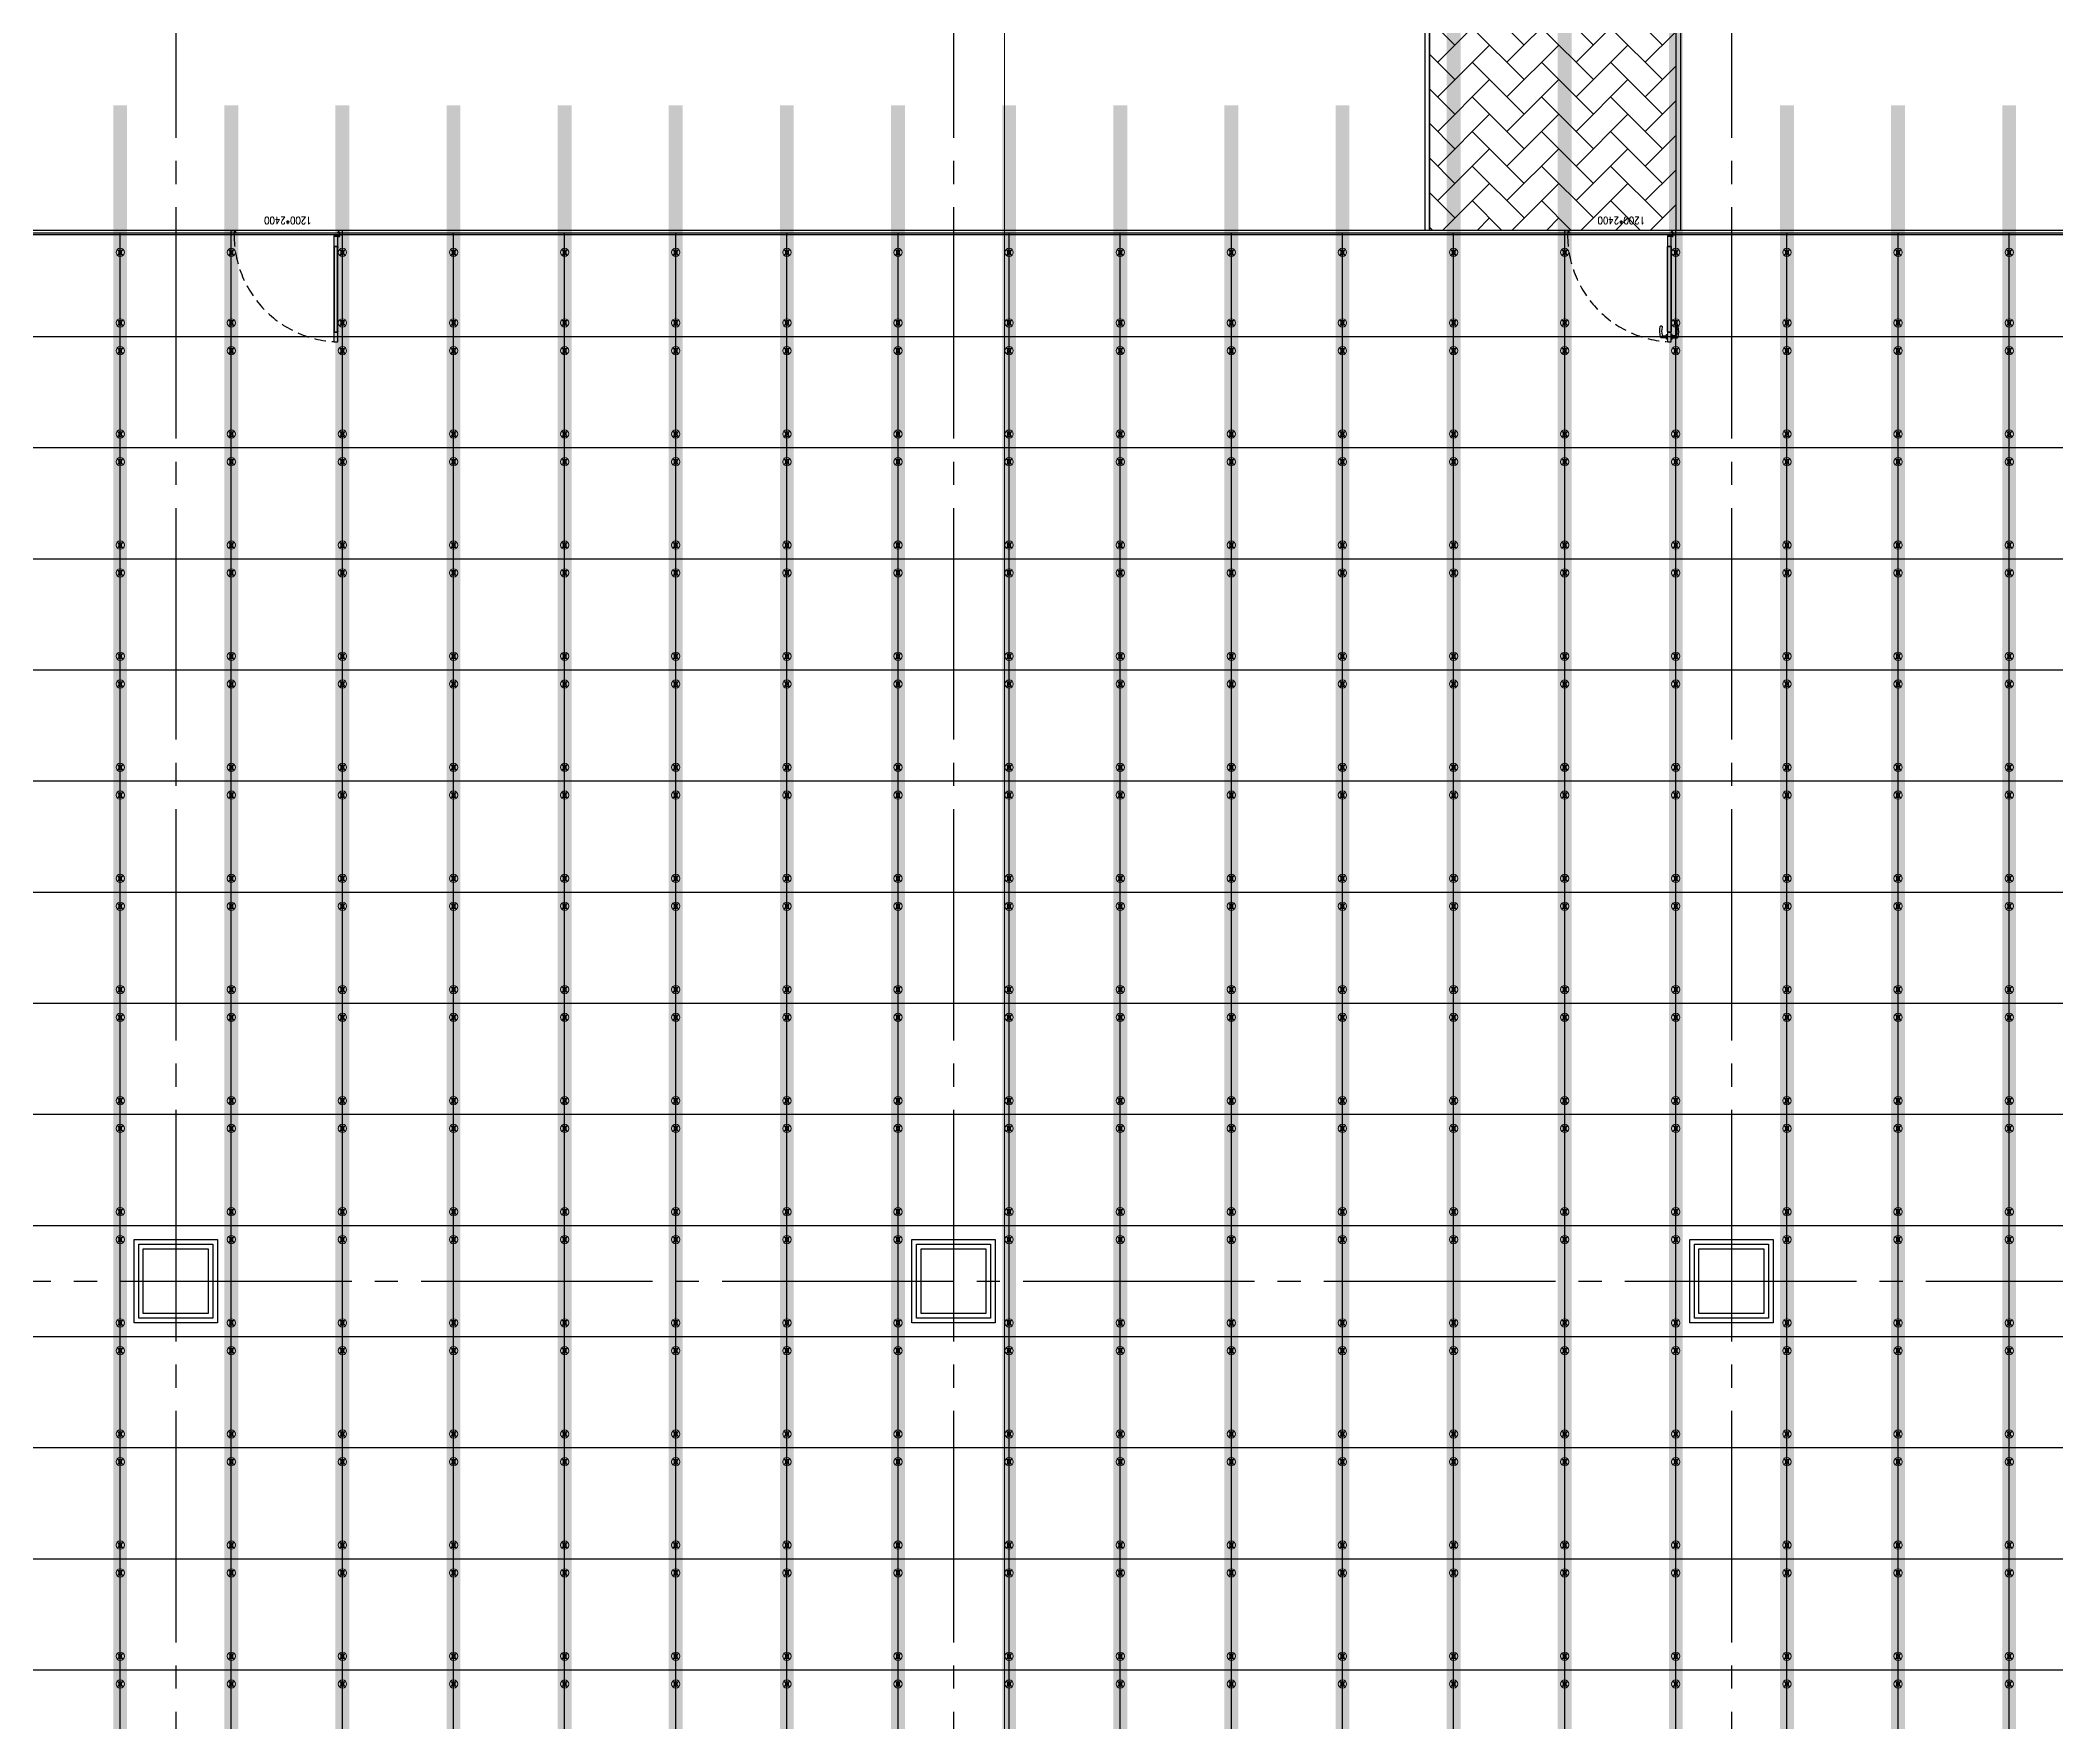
# Model space of a CAD drawing. Header units: millimetres. Extents: x -960 to 41501, y -1010 to 11880.
# Drawn here: x 10894 to 13070, y 7024 to 8840 of the extents above; entities that cross this region are included whole.
import ezdxf
from ezdxf.enums import TextEntityAlignment as Align

# ---------------------------------------------------------------- set-up
doc = ezdxf.new("R2010")
doc.units = ezdxf.units.MM
doc.header["$LTSCALE"] = 100
doc.linetypes.add('188K-SM-03-F10-ARCH-PA-Y2257103$0$AP5A-SM-03-F20-ARCH-PA-Y2230801+Y2230803$0$ALL-PA-TXT-Y2221201$0$DASHED', pattern=[19.05, 12.7, -6.35])
doc.linetypes.add('X-S-FAB-L10$0$COL-CEN-LIN', pattern=[3.25, 2.5, -0.25, 0.25, -0.25])
for name, color, linetype in [('0-XREF', 7, 'Continuous'), ('188K-SM-03-F10-ARCH-CEIL-Y2257103$0$K-CEIL-4.2', 6, 'Continuous'), ('188K-SM-03-F10-ARCH-CEIL-Y2257103$0$K-CEIL-4.2-AREA', 6, 'Continuous'), ('188K-SM-03-F10-ARCH-CEIL-Y2257103$0$K-庫板天花-2.4', 151, 'Continuous'), ('188K-SM-03-F10-ARCH-CEIL-Y2257103$0$K-鋼構', 111, 'Continuous'), ('188K-SM-03-F10-ARCH-PA-Y2257103$0$K-Door', 53, 'Continuous'), ('188K-SM-03-F10-ARCH-PA-Y2257103$0$K-P1S-2.5-單抗', 53, 'Continuous'), ('188K-SM-03-F10-ARCH-PA-Y2257103$0$K-P1S-4.2-單抗', 53, 'Continuous'), ('X-S-FAB-L10$0$0-DIM-TXT', 8, 'Continuous'), ('X-S-FAB-L10$0$BLOCK', 8, 'Continuous'), ('X-S-FAB-L10$0$CCL', 8, 'X-S-FAB-L10$0$COL-CEN-LIN'), ('X-S-FAB-L10$0$COL-S', 8, 'Continuous'), ('X-S-FAB-L10$0$S-FNDN', 8, 'Continuous')]:
    doc.layers.add(name, color=color, linetype=linetype)
doc.layers.add('188K-SM-03-F10-ARCH-CEIL-Y2257103$0$K-吊點-標準', color=6, linetype='Continuous', lineweight=9)
doc.styles.add('188K-SM-03-F10-ARCH-PA-Y2257103$0$AP5A-SM-03-F20-ARCH-PA-Y2230801+Y2230803$0$ALL-PA-TXT-Y2221201$0$Standard', font='txt.shx', dxfattribs={"bigfont": 'chineset.shx'})
doc.styles.add('X-S-FAB-L10$0$CHINA', font='simplex.shx', dxfattribs={"width": 0.75, "bigfont": 'chineset.shx'})
doc.styles.add('X-S-FAB-L10$0$Standard', font='', dxfattribs={"width": 0.8})
doc.styles.add('X-S-FAB-L10$0$TG_NOTE_TEXT', font='simplex.shx', dxfattribs={"width": 0.75, "bigfont": 'chineset.shx'})
doc.styles.get('X-S-FAB-L10$0$Standard').set_extended_font_data('Microsoft JhengHei')

# ---------------------------------------------------------------- blocks, each defined once
blk = doc.blocks.new('X-S-FAB-L10$0$FAB2-L05')
at = {"layer": 'X-S-FAB-L10$0$CCL'}
for p, q in [((-15120, 11005), (-15120, 0)), ((-14280, 11005), (-14280, 0)), ((-13440, 11005), (-13440, 0)), ((-26880, 8220), (1210, 8220))]:
    blk.add_line(p, q, dxfattribs=at)
at = {"layer": 'X-S-FAB-L10$0$COL-S'}
for points in [[(-15155, 8255), (-15085, 8255), (-15085, 8185), (-15155, 8185)], [(-14315, 8255), (-14245, 8255), (-14245, 8185), (-14315, 8185)], [(-13475, 8255), (-13405, 8255), (-13405, 8185), (-13475, 8185)]]:
    blk.add_lwpolyline(points, close=True, dxfattribs=at)
blk = doc.blocks.new('X-S-FAB-L10')
at = {"layer": 'X-S-FAB-L10$0$COL-S'}
for p, q in [((11005, 7535), (11075, 7535)), ((11005, 7465), (11005, 7535)), ((11075, 7535), (11075, 7465)), ((11845, 7535), (11915, 7535)), ((11845, 7465), (11845, 7535)), ((11915, 7535), (11915, 7465)), ((12685, 7535), (12755, 7535)), ((12685, 7465), (12685, 7535)), ((12755, 7535), (12755, 7465)), ((11075, 7465), (11005, 7465)), ((11915, 7465), (11845, 7465)), ((12755, 7465), (12685, 7465))]:
    blk.add_line(p, q, dxfattribs=at)
at = {"layer": 'X-S-FAB-L10$0$S-FNDN', "lineweight": 0, "flags": 128}
for points in [[(11935, 9055), (4350, 9055), (4350, 7470), (9330, 7470), (9330, -55), (11935, -55), (11935, 4530), (11070, 4530), (11070, 5003), (11935, 5003)], [(11070, 4530), (11935, 4530), (11935, -55), (12665, -55), (12665, -270), (15175, -270), (15175, -55), (15905, -55), (15905, 4530), (16672.5, 4530), (16672.5, 5003), (15905, 5003), (15905, 9055), (11935, 9055), (11935, 5003), (11070, 5003)]]:
    blk.add_lwpolyline(points, close=True, dxfattribs=at)
at = {"layer": 'X-S-FAB-L10$0$BLOCK'}
blk.add_blockref('X-S-FAB-L10$0$FAB2-L05', (26160, -720), dxfattribs=at)
at = {"style": 'X-S-FAB-L10$0$TG_NOTE_TEXT', "width": 0.5, "flags": 1}
for p in [(7463.3, 9020), (18268.3, 8649), (11197.8, 4800.2), (16485.8, 4800.2), (25420.3, 2635), (13360, 320, 0), (7463.3, -33.3)]:
    blk.add_attdef('WH', text='', height=20, dxfattribs=at).set_placement(p, align=Align.BOTTOM_LEFT)
at = {"width": 0.5}
for style, p in [('X-S-FAB-L10$0$TG_NOTE_TEXT', (7585, 9020)), ('X-S-FAB-L10$0$TG_NOTE_TEXT', (18390, 8649)), ('X-S-FAB-L10$0$TG_NOTE_TEXT', (11117.5, 4813.5)), ('X-S-FAB-L10$0$TG_NOTE_TEXT', (16607.5, 4813.5)), ('X-S-FAB-L10$0$TG_NOTE_TEXT', (25350, 2635)), ('X-S-FAB-L10$0$Standard', (13129.4, 325, 0)), ('X-S-FAB-L10$0$TG_NOTE_TEXT', (7585, -20))]:
    blk.add_attdef('DESC', text='', height=10, dxfattribs=dict(at, style=style)).set_placement(p, align=Align.BOTTOM_LEFT)
for tag, style, p in [('TYPE', 'X-S-FAB-L10$0$TG_NOTE_TEXT', (7619.3, 9020)), ('NO', 'X-S-FAB-L10$0$TG_NOTE_TEXT', (7650.1, 9020)), ('TYPE', 'X-S-FAB-L10$0$TG_NOTE_TEXT', (18424.2, 8649)), ('NO', 'X-S-FAB-L10$0$TG_NOTE_TEXT', (18455, 8649)), ('NO', 'X-S-FAB-L10$0$TG_NOTE_TEXT', (11088.6, 4813.5)), ('TYPE', 'X-S-FAB-L10$0$TG_NOTE_TEXT', (11151.8, 4813.5)), ('TYPE', 'X-S-FAB-L10$0$TG_NOTE_TEXT', (16641.8, 4813.5)), ('NO', 'X-S-FAB-L10$0$TG_NOTE_TEXT', (16672.6, 4813.5)), ('NO', 'X-S-FAB-L10$0$TG_NOTE_TEXT', (25313, 2635)), ('TYPE', 'X-S-FAB-L10$0$TG_NOTE_TEXT', (25350, 2635)), ('NO', 'X-S-FAB-L10$0$Standard', (13100, 320, 0)), ('TYPE', 'X-S-FAB-L10$0$Standard', (13129.4, 320, 0)), ('TYPE', 'X-S-FAB-L10$0$TG_NOTE_TEXT', (7619.3, -20)), ('NO', 'X-S-FAB-L10$0$TG_NOTE_TEXT', (7650.1, -20))]:
    blk.add_attdef(tag, text='', height=10, dxfattribs=dict(at, style=style)).set_placement(p, align=Align.BOTTOM_RIGHT)
at = {"style": 'X-S-FAB-L10$0$TG_NOTE_TEXT', "width": 0.5, "flags": 1}
for rotation, p in [(180, (43, 7480)), (180, (943, 7480)), (90, (24310, 3717.8)), (270, (17080, 1711.7))]:
    blk.add_attdef('WH', text='', height=20, rotation=rotation, dxfattribs=at).set_placement(p, align=Align.BOTTOM_LEFT)
at = {"width": 0.5}
for rotation, style, p in [(180, 'X-S-FAB-L10$0$Standard', (317.6, 7480)), (180, 'X-S-FAB-L10$0$Standard', (1217.6, 7480)), (90, 'X-S-FAB-L10$0$TG_NOTE_TEXT', (24310, 3647.5)), (270, 'X-S-FAB-L10$0$TG_NOTE_TEXT', (17080, 1605))]:
    blk.add_attdef('DESC', text='', height=10, rotation=rotation, dxfattribs=dict(at, style=style)).set_placement(p, align=Align.BOTTOM_LEFT)
for tag, rotation, style, p in [('TYPE', 180, 'X-S-FAB-L10$0$Standard', (317.6, 7480)), ('NO', 180, 'X-S-FAB-L10$0$Standard', (347, 7480)), ('TYPE', 180, 'X-S-FAB-L10$0$Standard', (1217.6, 7480)), ('NO', 180, 'X-S-FAB-L10$0$Standard', (1247, 7480)), ('TYPE', 90, 'X-S-FAB-L10$0$TG_NOTE_TEXT', (24310, 3647.5)), ('NO', 90, 'X-S-FAB-L10$0$TG_NOTE_TEXT', (24310, 3610.5)), ('TYPE', 270, 'X-S-FAB-L10$0$TG_NOTE_TEXT', (17080, 1605)), ('NO', 270, 'X-S-FAB-L10$0$TG_NOTE_TEXT', (17080, 1573))]:
    blk.add_attdef(tag, text='', height=10, rotation=rotation, dxfattribs=dict(at, style=style)).set_placement(p, align=Align.BOTTOM_RIGHT)
at = {"layer": 'X-S-FAB-L10$0$0-DIM-TXT', "style": 'X-S-FAB-L10$0$CHINA', "width": 0.75}
for p in [(667.4, 7855.1, -2689.4), (22627.4, 6728.8), (25644.7, 6728.8), (24778.8, 5569.1), (1118.3, 4980), (417.8, 4594.6), (23874.8, 4355), (22927.4, 4330.1), (23749.9, 3901.4), (417.8, 3765.2), (1118.3, 3730), (417.8, 3115.8), (536.9, 2227.8), (16909, 1782.7), (888.4, 880.5), (16977.4, 750), (18878.8, 750), (25641.2, 553.2), (21364, 526.9)]:
    blk.add_attdef('HIG', text='', height=80, dxfattribs=at).set_placement(p, align=Align.MIDDLE_LEFT)
blk = doc.blocks.new('188K-SM-03-F10-ARCH-CEIL-Y2257103$0$A$C2CA95053')
h = blk.add_hatch(color=256)
edge = h.paths.add_edge_path()
edge.add_arc((0, 0), 0.5, 0, 360)
for p, q in [((3.2, 3.2), (-3.2, -3.2)), ((3.2, -3.2), (-3.2, 3.2))]:
    blk.add_line(p, q)
blk.add_lwpolyline([(-1.6, 2.5), (-1.6, -2.5), (1.6, -2.5), (1.6, 2.5)], close=True)
for radius in [4.5, 0.5]:
    blk.add_circle((0, 0), radius)
blk = doc.blocks.new('188K-SM-03-F10-ARCH-CEIL-Y2257103$0$天花板吊點-附調整片 - 3_8_螺桿吊架 100 mm 高調整片-V1-1FL')
blk.add_blockref('188K-SM-03-F10-ARCH-CEIL-Y2257103$0$A$C2CA95053', (0, 0))
blk = doc.blocks.new('188K-SM-03-F10-ARCH-CEIL-Y2257103')
at = {"layer": '188K-SM-03-F10-ARCH-CEIL-Y2257103$0$K-庫板天花-2.4'}
h = blk.add_hatch(dxfattribs=at)
h.set_pattern_fill('AR-HBONE', color=256, scale=0.26)
h.paths.add_polyline_path([(12394, 9025), (12660, 9025), (12660, 8635), (12394, 8635)])
at = {"layer": '188K-SM-03-F10-ARCH-CEIL-Y2257103$0$K-CEIL-4.2'}
for p, q in [((10980, 312.7), (10980, 8632.2)), ((11100, 4843.5), (11100, 8632.2)), ((11220, 4843.5), (11220, 8632.2)), ((11340, 4843.5), (11340, 8632.2)), ((11460, 4843.5), (11460, 8632.2)), ((11580, 4843.5), (11580, 8632.2)), ((11700, 4843.5), (11700, 8632.2)), ((11820, 312.7), (11820, 8632.2)), ((11940, 312.7), (11940, 8632.2)), ((12060, 312.7), (12060, 8632.2)), ((12180, 312.7), (12180, 8632.2)), ((12300, 312.7), (12300, 8632.2)), ((12420, 312.7), (12420, 8632.2)), ((12540, 312.7), (12540, 8632.2)), ((12660, 312.7), (12660, 8632.2)), ((12780, 312.7), (12780, 8632.2)), ((12900, 312.7), (12900, 8632.2)), ((13020, 312.7), (13020, 8632.2)), ((19317.2, 8520), (1767.7, 8520)), ((19317.2, 8400), (1767.7, 8400)), ((19317.2, 8280), (1847.7, 8280)), ((19314.7, 8160), (1847.7, 8160)), ((19314.7, 8040), (1847.7, 8040)), ((19314.7, 7920), (1847.7, 7920)), ((19314.7, 7800), (1847.7, 7800)), ((19314.7, 7680), (1847.7, 7680)), ((19314.7, 7560), (1847.7, 7560)), ((19317.2, 7440), (1847.7, 7440)), ((19317.2, 7320), (1847.7, 7320)), ((21180, 7200), (1847.7, 7200)), ((21180, 7080), (1847.7, 7080))]:
    blk.add_line(p, q, dxfattribs=at)
at = {"layer": '188K-SM-03-F10-ARCH-CEIL-Y2257103$0$K-CEIL-4.2-AREA', "elevation": 0}
blk.add_lwpolyline([(16747.2, 312.7), (14882.2, 312.7), (14882.2, 42.7), (14157.7, 42.7), (14157.7, 312.7), (1847.7, 312.7), (1847.7, 8305.8), (1767.7, 8305.8), (1767.7, 8632.2), (17592.2, 8632.2)], dxfattribs=at)
at = {"layer": '188K-SM-03-F10-ARCH-CEIL-Y2257103$0$K-CEIL-4.2-AREA'}
for points in [[(11005, 7535), (11075, 7535), (11075, 7465), (11005, 7465)], [(11845, 7535), (11915, 7535), (11915, 7465), (11845, 7465)], [(12685, 7535), (12755, 7535), (12755, 7465), (12685, 7465)]]:
    blk.add_lwpolyline(points, close=True, dxfattribs=at)
at = {"layer": '188K-SM-03-F10-ARCH-CEIL-Y2257103$0$K-庫板天花-2.4', "elevation": 0}
blk.add_lwpolyline([(12394, 9025), (12660, 9025), (12660, 8635), (12394, 8635)], close=True, dxfattribs=at)
at = {"layer": '188K-SM-03-F10-ARCH-CEIL-Y2257103$0$K-鋼構', "const_width": 15, "elevation": 0}
for points in [[(12420, 9007.5), (12420, 230)], [(12540, 9007.5), (12540, 230)], [(12660, 9007.5), (12660, 230)], [(10980, 8769.9), (10980, 230)], [(11100, 8769.9), (11100, 4843.5)], [(11220, 8769.9), (11220, 4843.5)], [(11340, 8769.9), (11340, 4843.5)], [(11460, 8769.9), (11460, 4843.5)], [(11580, 8769.9), (11580, 4843.5)], [(11700, 8769.9), (11700, 4843.5)], [(11820, 8769.9), (11820, 230)], [(11940, 8769.9), (11940, 230)], [(12060, 8769.9), (12060, 230)], [(12180, 8769.9), (12180, 230)], [(12300, 8769.9), (12300, 230)], [(12780, 8769.9), (12780, 230)], [(12900, 8769.9), (12900, 230)], [(13020, 8769.9), (13020, 310)]]:
    blk.add_lwpolyline(points, dxfattribs=at)
at = {"layer": '188K-SM-03-F10-ARCH-CEIL-Y2257103$0$K-吊點-標準', "color": 170, "lineweight": 18, "rotation": 179.9999999999997}
for p in [(10980, 8611.2), (11100, 8611.2), (11220, 8611.2), (11340, 8611.2), (11460, 8611.2), (11580, 8611.2), (11700, 8611.2), (11820, 8611.2), (11940, 8611.2), (12060, 8611.2), (12180, 8611.2), (12300, 8611.2), (12420, 8611.2), (12540, 8611.2), (12660, 8611.2), (12780, 8611.2), (12900, 8611.2), (13020, 8611.2), (10980, 8535), (11100, 8535), (11220, 8535), (11340, 8535), (11460, 8535), (11580, 8535), (11700, 8535), (11820, 8535), (11940, 8535), (12060, 8535), (12180, 8535), (12300, 8535), (12420, 8535), (12540, 8535), (12660, 8535), (12780, 8535), (12900, 8535), (13020, 8535), (10980, 8505), (11100, 8505), (11220, 8505), (11340, 8505), (11460, 8505), (11580, 8505), (11700, 8505), (11820, 8505), (11940, 8505), (12060, 8505), (12180, 8505), (12300, 8505), (12420, 8505), (12540, 8505), (12660, 8505), (12780, 8505), (12900, 8505), (13020, 8505), (10980, 8415), (11100, 8415), (11220, 8415), (11340, 8415), (11460, 8415), (11580, 8415), (11700, 8415), (11820, 8415), (11940, 8415), (12060, 8415), (12180, 8415), (12300, 8415), (12420, 8415), (12540, 8415), (12660, 8415), (12780, 8415), (12900, 8415), (13020, 8415), (10980, 8385), (11100, 8385), (11220, 8385), (11340, 8385), (11460, 8385), (11580, 8385), (11700, 8385), (11820, 8385), (11940, 8385), (12060, 8385), (12180, 8385), (12300, 8385), (12420, 8385), (12540, 8385), (12660, 8385), (12780, 8385), (12900, 8385), (13020, 8385), (10980, 8295), (11100, 8295), (11220, 8295), (11340, 8295), (11460, 8295), (11580, 8295), (11700, 8295), (11820, 8295), (11940, 8295), (12060, 8295), (12180, 8295), (12300, 8295), (12420, 8295), (12540, 8295), (12660, 8295), (12780, 8295), (12900, 8295), (13020, 8295), (10980, 8265), (11100, 8265), (11220, 8265), (11340, 8265), (11460, 8265), (11580, 8265), (11700, 8265), (11820, 8265), (11940, 8265), (12060, 8265), (12180, 8265), (12300, 8265), (12420, 8265), (12540, 8265), (12660, 8265), (12780, 8265), (12900, 8265), (13020, 8265), (10980, 8175), (11100, 8175), (11220, 8175), (11340, 8175), (11460, 8175), (11580, 8175), (11700, 8175), (11820, 8175), (11940, 8175), (12060, 8175), (12180, 8175), (12300, 8175), (12420, 8175), (12540, 8175), (12660, 8175), (12780, 8175), (12900, 8175), (13020, 8175), (10980, 8145), (11100, 8145), (11220, 8145), (11340, 8145), (11460, 8145), (11580, 8145), (11700, 8145), (11820, 8145), (11940, 8145), (12060, 8145), (12180, 8145), (12300, 8145), (12420, 8145), (12540, 8145), (12660, 8145), (12780, 8145), (12900, 8145), (13020, 8145), (10980, 8055), (11100, 8055), (11220, 8055), (11340, 8055), (11460, 8055), (11580, 8055), (11700, 8055), (11820, 8055), (11940, 8055), (12060, 8055), (12180, 8055), (12300, 8055), (12420, 8055), (12540, 8055), (12660, 8055), (12780, 8055), (12900, 8055), (13020, 8055), (10980, 8025), (11100, 8025), (11220, 8025), (11340, 8025), (11460, 8025), (11580, 8025), (11700, 8025), (11820, 8025), (11940, 8025), (12060, 8025), (12180, 8025), (12300, 8025), (12420, 8025), (12540, 8025), (12660, 8025), (12780, 8025), (12900, 8025), (13020, 8025), (10980, 7935), (11100, 7935), (11220, 7935), (11340, 7935), (11460, 7935), (11580, 7935), (11700, 7935), (11820, 7935), (11940, 7935), (12060, 7935), (12180, 7935), (12300, 7935), (12420, 7935), (12540, 7935), (12660, 7935), (12780, 7935), (12900, 7935), (13020, 7935), (10980, 7905), (11100, 7905), (11220, 7905), (11340, 7905), (11460, 7905), (11580, 7905), (11700, 7905), (11820, 7905), (11940, 7905), (12060, 7905), (12180, 7905), (12300, 7905), (12420, 7905), (12540, 7905), (12660, 7905), (12780, 7905), (12900, 7905), (13020, 7905), (10980, 7815), (11100, 7815), (11220, 7815), (11340, 7815), (11460, 7815), (11580, 7815), (11700, 7815), (11820, 7815), (11940, 7815), (12060, 7815), (12180, 7815), (12300, 7815), (12420, 7815), (12540, 7815), (12660, 7815), (12780, 7815), (12900, 7815), (13020, 7815), (10980, 7785), (11100, 7785), (11220, 7785), (11340, 7785), (11460, 7785), (11580, 7785), (11700, 7785), (11820, 7785), (11940, 7785), (12060, 7785), (12180, 7785), (12300, 7785), (12420, 7785), (12540, 7785), (12660, 7785), (12780, 7785), (12900, 7785), (13020, 7785), (10980, 7695), (11100, 7695), (11220, 7695), (11340, 7695), (11460, 7695), (11580, 7695), (11700, 7695), (11820, 7695), (11940, 7695), (12060, 7695), (12180, 7695), (12300, 7695), (12420, 7695), (12540, 7695), (12660, 7695), (12780, 7695), (12900, 7695), (13020, 7695), (10980, 7665), (11100, 7665), (11220, 7665), (11340, 7665), (11460, 7665), (11580, 7665), (11700, 7665), (11820, 7665), (11940, 7665), (12060, 7665), (12180, 7665), (12300, 7665), (12420, 7665), (12540, 7665), (12660, 7665), (12780, 7665), (12900, 7665), (13020, 7665), (10980, 7575), (11100, 7575), (11220, 7575), (11340, 7575), (11460, 7575), (11580, 7575), (11700, 7575), (11820, 7575), (11940, 7575), (12060, 7575), (12180, 7575), (12300, 7575), (12420, 7575), (12540, 7575), (12660, 7575), (12780, 7575), (12900, 7575), (13020, 7575), (10980, 7545), (11100, 7545), (11220, 7545), (11340, 7545), (11460, 7545), (11580, 7545), (11700, 7545), (11820, 7545), (11940, 7545), (12060, 7545), (12180, 7545), (12300, 7545), (12420, 7545), (12540, 7545), (12660, 7545), (12780, 7545), (12900, 7545), (13020, 7545), (10980, 7455), (11100, 7455), (11220, 7455), (11340, 7455), (11460, 7455), (11580, 7455), (11700, 7455), (11820, 7455), (11940, 7455), (12060, 7455), (12180, 7455), (12300, 7455), (12420, 7455), (12540, 7455), (12660, 7455), (12780, 7455), (12900, 7455), (13020, 7455), (10980, 7425), (11100, 7425), (11220, 7425), (11340, 7425), (11460, 7425), (11580, 7425), (11700, 7425), (11820, 7425), (11940, 7425), (12060, 7425), (12180, 7425), (12300, 7425), (12420, 7425), (12540, 7425), (12660, 7425), (12780, 7425), (12900, 7425), (13020, 7425), (10980, 7335), (11100, 7335), (11220, 7335), (11340, 7335), (11460, 7335), (11580, 7335), (11700, 7335), (11820, 7335), (11940, 7335), (12060, 7335), (12180, 7335), (12300, 7335), (12420, 7335), (12540, 7335), (12660, 7335), (12780, 7335), (12900, 7335), (13020, 7335), (10980, 7305), (11100, 7305), (11220, 7305), (11340, 7305), (11460, 7305), (11580, 7305), (11700, 7305), (11820, 7305), (11940, 7305), (12060, 7305), (12180, 7305), (12300, 7305), (12420, 7305), (12540, 7305), (12660, 7305), (12780, 7305), (12900, 7305), (13020, 7305), (10980, 7215), (11100, 7215), (11220, 7215), (11340, 7215), (11460, 7215), (11580, 7215), (11700, 7215), (11820, 7215), (11940, 7215), (12060, 7215), (12180, 7215), (12300, 7215), (12420, 7215), (12540, 7215), (12660, 7215), (12780, 7215), (12900, 7215), (13020, 7215), (10980, 7185), (11100, 7185), (11220, 7185), (11340, 7185), (11460, 7185), (11580, 7185), (11700, 7185), (11820, 7185), (11940, 7185), (12060, 7185), (12180, 7185), (12300, 7185), (12420, 7185), (12540, 7185), (12660, 7185), (12780, 7185), (12900, 7185), (13020, 7185), (10980, 7095), (11100, 7095), (11220, 7095), (11340, 7095), (11460, 7095), (11580, 7095), (11700, 7095), (11820, 7095), (11940, 7095), (12060, 7095), (12180, 7095), (12300, 7095), (12420, 7095), (12540, 7095), (12660, 7095), (12780, 7095), (12900, 7095), (13020, 7095), (10980, 7065), (11100, 7065), (11220, 7065), (11340, 7065), (11460, 7065), (11580, 7065), (11700, 7065), (11820, 7065), (11940, 7065), (12060, 7065), (12180, 7065), (12300, 7065), (12420, 7065), (12540, 7065), (12660, 7065), (12780, 7065), (12900, 7065), (13020, 7065)]:
    blk.add_blockref('188K-SM-03-F10-ARCH-CEIL-Y2257103$0$天花板吊點-附調整片 - 3_8_螺桿吊架 100 mm 高調整片-V1-1FL', p, dxfattribs=at)
blk = doc.blocks.new('188K-SM-03-F10-ARCH-PA-Y2257103$0$單開庫板門-1200x2400)圓型拉環鎖+輔助鎖)')
at = {"ltscale": 0.1}
for p, q in [((26008.6, -11403.6), (26004.5, -11403.6)), ((26004.5, -11403.6), (26004.5, -11414.1)), ((26008.6, -11414.1), (26008.6, -11403.6)), ((26004.5, -11414.1), (26004.5, -11415.3)), ((26004.5, -11414.1), (26008.6, -11414.1)), ((26004.5, -11415.4), (26004.6, -11415.5)), ((26008.6, -11414), (26004.6, -11414)), ((26004.6, -11414.3), (26004.6, -11414.2)), ((26004.6, -11415.3), (26004.6, -11414.5)), ((26004.7, -11414.1), (26006.5, -11414.1)), ((26005.1, -11414.4), (26004.7, -11414.4)), ((26004.7, -11414.5), (26005.1, -11414.5)), ((26004.7, -11414.5), (26004.7, -11506)), ((26004.7, -11506), (26004.7, -11414.5)), ((26004.7, -11414.5), (26004.7, -11414.5)), ((26004.7, -11415.4), (26004.7, -11415.3)), ((26005.2, -11414.4), (26005.2, -11414.4)), ((26006.5, -11414.1), (26006.6, -11414.1)), ((26006.6, -11414.1), (26006.6, -11414.1)), ((26006.6, -11414.1), (26008.4, -11414.1)), ((26008.4, -11414.4), (26008, -11414.4)), ((26008, -11414.4), (26008, -11414.4)), ((26008, -11414.5), (26008.4, -11414.5)), ((26008.4, -11506), (26008.4, -11414.5)), ((26008.4, -11414.5), (26008.4, -11414.5)), ((26008.4, -11414.5), (26008.4, -11506)), ((26008.4, -11415.3), (26008.4, -11415.4)), ((26008.5, -11414.2), (26008.5, -11414.3)), ((26008.5, -11414.5), (26008.5, -11415.3)), ((26008.5, -11415.5), (26008.6, -11415.4)), ((26008.6, -11415.3), (26008.6, -11414.1)), ((26008.6, -11506.4), (26004.5, -11506.4)), ((26004.5, -11506.4), (26004.5, -11518)), ((26004.7, -11506), (26004.7, -11506)), ((26008.4, -11506), (26008.4, -11506)), ((26008.6, -11518), (26008.6, -11506.4)), ((25999.5, -11519.7), (25999.5, -11523.2)), ((26002.5, -11519.1), (26000, -11519.1)), ((26000, -11523.7), (26002.4, -11523.7)), ((26002.4, -11523.7), (26004.1, -11522.6)), ((26002.9, -11518.5), (26002.6, -11518.5)), ((26002.6, -11518.5), (26002.6, -11521)), ((26002.6, -11521.9), (26002.6, -11519.3)), ((26002.6, -11521), (26002.9, -11521)), ((26003.4, -11521.9), (26002.6, -11521.9)), ((26002.9, -11521), (26002.9, -11518.5)), ((26003.3, -11522.2), (26003.3, -11522)), ((26003.3, -11522), (26003.4, -11522)), ((26004, -11522.2), (26003.3, -11522.2)), ((26008.3, -11517.5), (26003.6, -11517.5)), ((26003.6, -11517.5), (26003.6, -11517.7)), ((26003.6, -11517.7), (26008.3, -11517.7)), ((26004.1, -11521.9), (26003.9, -11521.9)), ((26003.9, -11522), (26004, -11522)), ((26004, -11522), (26004, -11522.2)), ((26004.2, -11522.4), (26004.2, -11521.9)), ((26004.5, -11518), (26008.6, -11518)), ((26008.3, -11517.7), (26008.3, -11517.5)), ((26114.8, -11521.9), (26115.1, -11521.9)), ((26114.8, -11522.4), (26114.8, -11521.9)), ((26114.9, -11522), (26114.9, -11522.2)), ((26115.1, -11522), (26114.9, -11522)), ((26114.9, -11522.2), (26115.7, -11522.2)), ((26116.6, -11523.7), (26114.9, -11522.6)), ((26115.5, -11521.9), (26116.3, -11521.9)), ((26115.7, -11522), (26115.5, -11522)), ((26115.7, -11522.2), (26115.7, -11522)), ((26116.3, -11521.9), (26116.3, -11519.3)), ((26116.5, -11519.1), (26119, -11519.1)), ((26119, -11523.7), (26116.6, -11523.7)), ((26119.5, -11519.7), (26119.5, -11523.2))]:
    blk.add_line(p, q, dxfattribs=at)
blk.add_lwpolyline([(26006.6, -11506.4), (26006.5, -11506.3), (26004.7, -11506.3, -0.414214), (26004.6, -11506.3), (26004.6, -11506.1, -0.414214), (26004.7, -11506.1), (26005.1, -11506.1, 0.414214), (26005.2, -11506.1), (26005.2, -11506, 0.414214), (26005.1, -11506), (26004.7, -11506, -0.414214), (26004.6, -11506), (26004.6, -11505.2, -0.414214), (26004.7, -11505.2), (26004.7, -11505.2, 0.414214), (26004.7, -11505.2), (26004.7, -11505, 0.72636), (26004.6, -11505), (26004.5, -11505.1, 0.158507), (26004.5, -11505.2), (26004.5, -11506.4, 0.414214), (26004.6, -11506.5), (26008.6, -11506.5, 0.414214), (26008.6, -11506.4), (26008.6, -11505.2, 0.158507), (26008.6, -11505.1), (26008.5, -11505, 0.72636), (26008.4, -11505), (26008.4, -11505.2, 0.414214), (26008.5, -11505.2, -0.414214), (26008.5, -11505.2), (26008.5, -11506, -0.414214), (26008.4, -11506), (26008, -11506, 0.414214), (26008, -11506), (26008, -11506.1, 0.414214), (26008, -11506.1), (26008.4, -11506.1, -0.414214), (26008.5, -11506.1), (26008.5, -11506.3, -0.414214), (26008.4, -11506.3), (26006.6, -11506.3)], format="xyb", close=True, dxfattribs=at)
for points in [[(25999.5, -11518.9), (25999.5, -11523.9)], [(26119.5, -11518.9), (26119.5, -11523.9)]]:
    blk.add_lwpolyline(points)
at = {"linetype": '188K-SM-03-F10-ARCH-PA-Y2257103$0$AP5A-SM-03-F20-ARCH-PA-Y2230801+Y2230803$0$ALL-PA-TXT-Y2221201$0$DASHED', "ltscale": 0.01}
blk.add_arc((26001.1, -11518.7), 115.3, 359.8531, 85.8135, dxfattribs=at)
at = {"ltscale": 0.1}
for centre, radius, start, end in [((26004.6, -11414.1), 0.0313, 90, 180), ((26004.6, -11415.3), 0.0313, 180, 216.0274), ((26004.7, -11414.2), 0.0313, 90, 180), ((26004.7, -11414.3), 0.0313, 180, 270), ((26004.7, -11414.5), 0.0313, 90, 180), ((26004.7, -11415.3), 0.0209, 180, 270), ((26004.7, -11415.4), 0.0313, 216.0274, 360), ((26004.7, -11415.3), 0.0209, 360, 90), ((26005.1, -11414.4), 0.0313, 270, 0), ((26005.1, -11414.4), 0.0313, 0, 90), ((26008, -11414.4), 0.0313, 90, 180), ((26008, -11414.4), 0.0313, 180, 270), ((26008.4, -11414.2), 0.0313, 360, 90), ((26008.4, -11414.3), 0.0313, 270, 0), ((26008.4, -11414.5), 0.0313, 0, 90), ((26008.5, -11415.3), 0.0209, 90, 180), ((26008.5, -11415.4), 0.0313, 180, 323.9726), ((26008.5, -11415.3), 0.0209, 270, 360), ((26008.6, -11414.1), 0.0313, 360, 90), ((26008.6, -11415.3), 0.0313, 323.9726, 360)]:
    blk.add_arc(centre, radius, start, end, dxfattribs=at)
for centre, major_axis, start_param, end_param in [((26000, -11519.7), (0.369, -0.369), 2.356194, 3.926991), ((26000, -11523.2), (-0.369, -0.369), 5.497787, 7.068583), ((26002.5, -11519.3), (0.111, -0.111), 7.068583, 8.63938), ((26003.4, -11521.9), (-0.0369, -0.0369), 0.785398, 3.926991), ((26003.9, -11521.9), (-0.0369, -0.0369), 3.926991, 7.068583), ((26004.1, -11521.9), (0.0369, -0.0369), 7.068583, 8.63938), ((26003.9, -11522.4), (0.221, -0.221), 6.162283, 7.068583), ((26114.8, -11521.9), (-0.0369, -0.0369), -2.356194, -0.785398), ((26115.1, -11522.4), (-0.221, -0.221), -0.785398, 0.120903), ((26115.1, -11521.9), (0.0369, -0.0369), -0.785398, 2.356194), ((26115.5, -11521.9), (0.0369, -0.0369), 2.356194, 5.497787), ((26116.5, -11519.3), (-0.111, -0.111), -2.356194, -0.785398), ((26119, -11519.7), (-0.369, -0.369), 2.356194, 3.926991), ((26119, -11523.2), (0.369, -0.369), -0.785398, 0.785398)]:
    blk.add_ellipse(centre, major_axis=major_axis, ratio=1, start_param=start_param, end_param=end_param, dxfattribs=at)
at = {"ltscale": 0.1, "extrusion": (0, 0, -1)}
blk.add_ellipse((26003.1, -11517.9), major_axis=(-0.516, 0.516), ratio=1, start_param=5.497787, end_param=11.780972, dxfattribs=at)
at = {"color": 8, "ltscale": 0.1, "style": '188K-SM-03-F10-ARCH-PA-Y2257103$0$AP5A-SM-03-F20-ARCH-PA-Y2230801+Y2230803$0$ALL-PA-TXT-Y2221201$0$Standard', "width": 0.85}
blk.add_text('1200*2400', height=8, dxfattribs=at).set_placement((26058.4, -11534.4), align=Align.MIDDLE_CENTER)
blk = doc.blocks.new('188K-SM-03-F10-ARCH-PA-Y2257103$0$AP5A-SM-03-F20-ARCH-PA-Y2230801+Y2230803$0$把手GMT水平鎖')
blk.add_lwpolyline([(24, 8), (-24, 8), (-24, 0), (24, 0)], close=True)
blk.add_lwpolyline([(-11, 0), (-11, -40), (-10, -54, 0.327495), (-4, -62, 0.089847), (104, -64, 1.144881), (99, -45, -0.137079), (16, -45, -0.349357), (11, -40), (11, 0)], format="xyb")
blk = doc.blocks.new('188K-SM-03-F10-ARCH-PA-Y2257103$0$單開庫板門-1200x2400(水平把手)')
at = {"ltscale": 0.1}
for p, q in [((26008.6, -11403.6), (26004.5, -11403.6)), ((26004.5, -11403.6), (26004.5, -11414.1)), ((26008.6, -11414.1), (26008.6, -11403.6)), ((26004.5, -11414.1), (26004.5, -11415.3)), ((26004.5, -11414.1), (26008.6, -11414.1)), ((26004.5, -11415.4), (26004.6, -11415.5)), ((26008.6, -11414), (26004.6, -11414)), ((26004.6, -11414.3), (26004.6, -11414.2)), ((26004.6, -11415.3), (26004.6, -11414.5)), ((26004.7, -11414.1), (26006.5, -11414.1)), ((26005.1, -11414.4), (26004.7, -11414.4)), ((26004.7, -11414.5), (26005.1, -11414.5)), ((26004.7, -11414.5), (26004.7, -11506)), ((26004.7, -11506), (26004.7, -11414.5)), ((26004.7, -11414.5), (26004.7, -11414.5)), ((26004.7, -11415.4), (26004.7, -11415.3)), ((26005.2, -11414.4), (26005.2, -11414.4)), ((26006.5, -11414.1), (26006.6, -11414.1)), ((26006.6, -11414.1), (26006.6, -11414.1)), ((26006.6, -11414.1), (26008.4, -11414.1)), ((26008.4, -11414.4), (26008, -11414.4)), ((26008, -11414.4), (26008, -11414.4)), ((26008, -11414.5), (26008.4, -11414.5)), ((26008.4, -11506), (26008.4, -11414.5)), ((26008.4, -11414.5), (26008.4, -11414.5)), ((26008.4, -11414.5), (26008.4, -11506)), ((26008.4, -11415.3), (26008.4, -11415.4)), ((26008.5, -11414.2), (26008.5, -11414.3)), ((26008.5, -11414.5), (26008.5, -11415.3)), ((26008.5, -11415.5), (26008.6, -11415.4)), ((26008.6, -11415.3), (26008.6, -11414.1)), ((26008.6, -11506.4), (26004.5, -11506.4)), ((26004.5, -11506.4), (26004.5, -11518)), ((26004.7, -11506), (26004.7, -11506)), ((26008.4, -11506), (26008.4, -11506)), ((26008.6, -11518), (26008.6, -11506.4)), ((25999.5, -11519.7), (25999.5, -11523.2)), ((26002.5, -11519.1), (26000, -11519.1)), ((26000, -11523.7), (26002.4, -11523.7)), ((26002.4, -11523.7), (26004.1, -11522.6)), ((26002.9, -11518.5), (26002.6, -11518.5)), ((26002.6, -11518.5), (26002.6, -11521)), ((26002.6, -11521.9), (26002.6, -11519.3)), ((26002.6, -11521), (26002.9, -11521)), ((26003.4, -11521.9), (26002.6, -11521.9)), ((26002.9, -11521), (26002.9, -11518.5)), ((26003.3, -11522.2), (26003.3, -11522)), ((26003.3, -11522), (26003.4, -11522)), ((26004, -11522.2), (26003.3, -11522.2)), ((26008.3, -11517.5), (26003.6, -11517.5)), ((26003.6, -11517.5), (26003.6, -11517.7)), ((26003.6, -11517.7), (26008.3, -11517.7)), ((26004.1, -11521.9), (26003.9, -11521.9)), ((26003.9, -11522), (26004, -11522)), ((26004, -11522), (26004, -11522.2)), ((26004.2, -11522.4), (26004.2, -11521.9)), ((26004.5, -11518), (26008.6, -11518)), ((26008.3, -11517.7), (26008.3, -11517.5)), ((26114.8, -11521.9), (26115.1, -11521.9)), ((26114.8, -11522.4), (26114.8, -11521.9)), ((26114.9, -11522), (26114.9, -11522.2)), ((26115.1, -11522), (26114.9, -11522)), ((26114.9, -11522.2), (26115.7, -11522.2)), ((26116.6, -11523.7), (26114.9, -11522.6)), ((26115.5, -11521.9), (26116.3, -11521.9)), ((26115.7, -11522), (26115.5, -11522)), ((26115.7, -11522.2), (26115.7, -11522)), ((26116.3, -11521.9), (26116.3, -11519.3)), ((26116.5, -11519.1), (26119, -11519.1)), ((26119, -11523.7), (26116.6, -11523.7)), ((26119.5, -11519.7), (26119.5, -11523.2))]:
    blk.add_line(p, q, dxfattribs=at)
blk.add_lwpolyline([(26006.6, -11506.4), (26006.5, -11506.3), (26004.7, -11506.3, -0.414214), (26004.6, -11506.3), (26004.6, -11506.1, -0.414214), (26004.7, -11506.1), (26005.1, -11506.1, 0.414214), (26005.2, -11506.1), (26005.2, -11506, 0.414214), (26005.1, -11506), (26004.7, -11506, -0.414214), (26004.6, -11506), (26004.6, -11505.2, -0.414214), (26004.7, -11505.2), (26004.7, -11505.2, 0.414214), (26004.7, -11505.2), (26004.7, -11505, 0.72636), (26004.6, -11505), (26004.5, -11505.1, 0.158507), (26004.5, -11505.2), (26004.5, -11506.4, 0.414214), (26004.6, -11506.5), (26008.6, -11506.5, 0.414214), (26008.6, -11506.4), (26008.6, -11505.2, 0.158507), (26008.6, -11505.1), (26008.5, -11505, 0.72636), (26008.4, -11505), (26008.4, -11505.2, 0.414214), (26008.5, -11505.2, -0.414214), (26008.5, -11505.2), (26008.5, -11506, -0.414214), (26008.4, -11506), (26008, -11506, 0.414214), (26008, -11506), (26008, -11506.1, 0.414214), (26008, -11506.1), (26008.4, -11506.1, -0.414214), (26008.5, -11506.1), (26008.5, -11506.3, -0.414214), (26008.4, -11506.3), (26006.6, -11506.3)], format="xyb", close=True, dxfattribs=at)
for points in [[(25999.5, -11518.9), (25999.5, -11523.9)], [(26119.5, -11518.9), (26119.5, -11523.9)]]:
    blk.add_lwpolyline(points)
at = {"linetype": '188K-SM-03-F10-ARCH-PA-Y2257103$0$AP5A-SM-03-F20-ARCH-PA-Y2230801+Y2230803$0$ALL-PA-TXT-Y2221201$0$DASHED', "ltscale": 0.01}
blk.add_arc((26001.1, -11518.7), 115.3, 359.8531, 85.8135, dxfattribs=at)
at = {"ltscale": 0.1}
for centre, radius, start, end in [((26004.6, -11414.1), 0.0313, 90, 180), ((26004.6, -11415.3), 0.0313, 180, 216.0274), ((26004.7, -11414.2), 0.0313, 90, 180), ((26004.7, -11414.3), 0.0313, 180, 270), ((26004.7, -11414.5), 0.0313, 90, 180), ((26004.7, -11415.3), 0.0209, 180, 270), ((26004.7, -11415.4), 0.0313, 216.0274, 360), ((26004.7, -11415.3), 0.0209, 360, 90), ((26005.1, -11414.4), 0.0313, 270, 0), ((26005.1, -11414.4), 0.0313, 0, 90), ((26008, -11414.4), 0.0313, 90, 180), ((26008, -11414.4), 0.0313, 180, 270), ((26008.4, -11414.2), 0.0313, 360, 90), ((26008.4, -11414.3), 0.0313, 270, 0), ((26008.4, -11414.5), 0.0313, 0, 90), ((26008.5, -11415.3), 0.0209, 90, 180), ((26008.5, -11415.4), 0.0313, 180, 323.9726), ((26008.5, -11415.3), 0.0209, 270, 360), ((26008.6, -11414.1), 0.0313, 360, 90), ((26008.6, -11415.3), 0.0313, 323.9726, 360)]:
    blk.add_arc(centre, radius, start, end, dxfattribs=at)
for centre, major_axis, start_param, end_param in [((26000, -11519.7), (0.369, -0.369), 2.356194, 3.926991), ((26000, -11523.2), (-0.369, -0.369), 5.497787, 7.068583), ((26002.5, -11519.3), (0.111, -0.111), 7.068583, 8.63938), ((26003.4, -11521.9), (-0.0369, -0.0369), 0.785398, 3.926991), ((26003.9, -11521.9), (-0.0369, -0.0369), 3.926991, 7.068583), ((26004.1, -11521.9), (0.0369, -0.0369), 7.068583, 8.63938), ((26003.9, -11522.4), (0.221, -0.221), 6.162283, 7.068583), ((26114.8, -11521.9), (-0.0369, -0.0369), -2.356194, -0.785398), ((26115.1, -11522.4), (-0.221, -0.221), -0.785398, 0.120903), ((26115.1, -11521.9), (0.0369, -0.0369), -0.785398, 2.356194), ((26115.5, -11521.9), (0.0369, -0.0369), 2.356194, 5.497787), ((26116.5, -11519.3), (-0.111, -0.111), -2.356194, -0.785398), ((26119, -11519.7), (-0.369, -0.369), 2.356194, 3.926991), ((26119, -11523.2), (0.369, -0.369), -0.785398, 0.785398)]:
    blk.add_ellipse(centre, major_axis=major_axis, ratio=1, start_param=start_param, end_param=end_param, dxfattribs=at)
at = {"ltscale": 0.1, "extrusion": (0, 0, -1)}
blk.add_ellipse((26003.1, -11517.9), major_axis=(-0.516, 0.516), ratio=1, start_param=5.497787, end_param=11.780972, dxfattribs=at)
at = {"ltscale": 5}
for p, xscale, yscale, zscale, rotation in [((26003.6, -11408.9), 0.1058823529319317, 0.1058823529319317, 0.1058823529319317, 270), ((26009.5, -11408.9), -0.1058823529319317, 0.1058823529396357, 0.1058823529411765, 90)]:
    blk.add_blockref('188K-SM-03-F10-ARCH-PA-Y2257103$0$AP5A-SM-03-F20-ARCH-PA-Y2230801+Y2230803$0$把手GMT水平鎖', p, dxfattribs=dict(at, xscale=xscale, yscale=yscale, zscale=zscale, rotation=rotation))
at = {"color": 8, "ltscale": 0.1, "style": '188K-SM-03-F10-ARCH-PA-Y2257103$0$AP5A-SM-03-F20-ARCH-PA-Y2230801+Y2230803$0$ALL-PA-TXT-Y2221201$0$Standard', "width": 0.85}
blk.add_text('1200*2400', height=8, dxfattribs=at).set_placement((26058.4, -11534.4), align=Align.MIDDLE_CENTER)
blk = doc.blocks.new('188K-SM-03-F10-ARCH-PA-Y2257103')
at = {"layer": '188K-SM-03-F10-ARCH-PA-Y2257103$0$K-P1S-2.5-單抗'}
for p, q in [((12389, 9007.5, 0), (12389, 8635, 0)), ((12394, 9007.5, 0), (12394, 8635, 0)), ((12660, 9007.5, 0), (12660, 8635, 0)), ((12665, 9007.5, 0), (12665, 8635, 0))]:
    blk.add_line(p, q, dxfattribs=at)
at = {"layer": '188K-SM-03-F10-ARCH-PA-Y2257103$0$K-P1S-4.2-單抗'}
for p, q in [((15195, 8635, 0), (7525, 8635, 0)), ((15195, 8630, 0), (7525, 8630, 0))]:
    blk.add_line(p, q, dxfattribs=at)
for points in [[(10995, 7545), (11085, 7545), (11085, 7455), (10995, 7455)], [(11000, 7540), (11080, 7540), (11080, 7460), (11000, 7460)], [(11835, 7545), (11925, 7545), (11925, 7455), (11835, 7455)], [(11840, 7540), (11920, 7540), (11920, 7460), (11840, 7460)], [(12675, 7545), (12765, 7545), (12765, 7455), (12675, 7455)], [(12680, 7540), (12760, 7540), (12760, 7460), (12680, 7460)]]:
    blk.add_lwpolyline(points, close=True, dxfattribs=at)
at = {"layer": '188K-SM-03-F10-ARCH-PA-Y2257103$0$K-Door', "rotation": 180}
for name, p in [('188K-SM-03-F10-ARCH-PA-Y2257103$0$單開庫板門-1200x2400)圓型拉環鎖+輔助鎖)', (37219.5, -2888.9, 0)), ('188K-SM-03-F10-ARCH-PA-Y2257103$0$單開庫板門-1200x2400(水平把手)', (38659.5, -2888.9, 0))]:
    blk.add_blockref(name, p, dxfattribs=at)

msp = doc.modelspace()

# ---------------------------------------------------------------- block references
at = {"layer": '0-XREF'}
for name in ['X-S-FAB-L10', '188K-SM-03-F10-ARCH-PA-Y2257103', '188K-SM-03-F10-ARCH-CEIL-Y2257103']:
    msp.add_blockref(name, (0, 0), dxfattribs=at)

doc.saveas('drawing.dxf')
